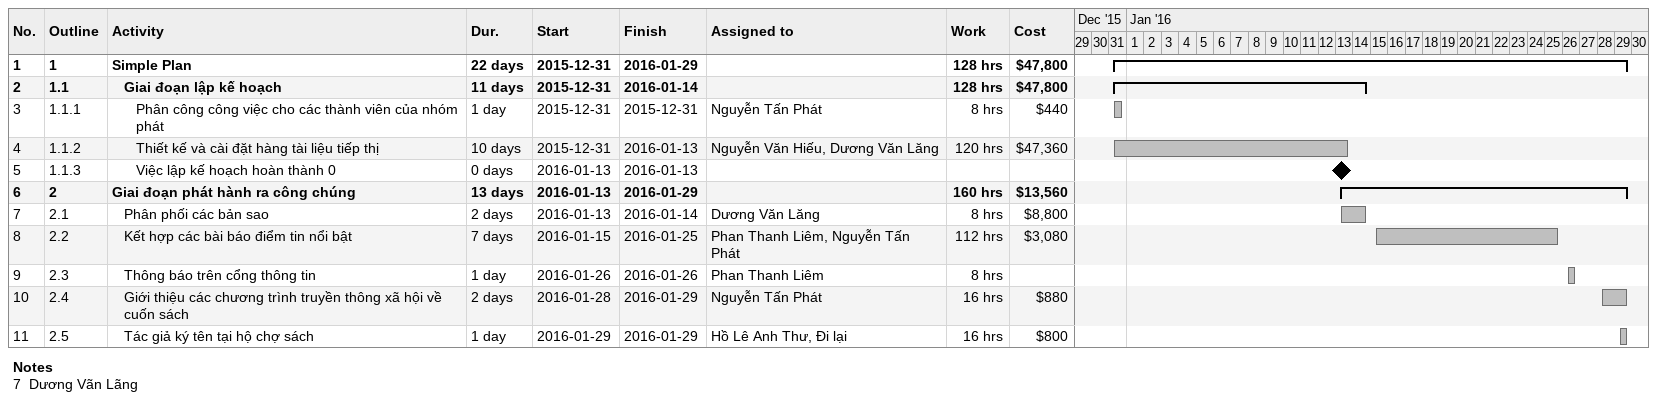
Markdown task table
| ID | WBS | Task | Duration | Start | Finish | Resources | Work (h) | Cost ($) |
|---|---|---|---|---|---|---|---|---|
| 1 | 1 | **Simple Plan** | 22d | 2015-12-31 | 2016-01-29 |  | 128 | 47800 |
| 2 | 1.1 | **Giai đoạn lập kế hoạch** | 11d | 2015-12-31 | 2016-01-14 |  | 128 | 47800 |
| 3 | 1.1.1 | Phân công công việc cho các thành viên của nhóm phát | 1d | 2015-12-31 | 2015-12-31 | Nguyễn Tấn Phát | 8 | 440 |
| 4 | 1.1.2 | Thiết kế và cài đặt hàng tài liệu tiếp thị | 10d | 2015-12-31 | 2016-01-13 | Nguyễn Văn Hiếu, Dương Văn Lăng | 120 | 47360 |
| 5 | 1.1.3 | Việc lập kế hoạch hoàn thành 0 | 0d | 2016-01-13 | 2016-01-13 |  |  |  |
| 6 | 2 | **Giai đoạn phát hành ra công chúng** | 13d | 2016-01-13 | 2016-01-29 |  | 160 | 13560 |
| 7 | 2.1 | Phân phối các bản sao | 2d | 2016-01-13 | 2016-01-14 | Dương Văn Lăng | 8 | 8800 |
| 8 | 2.2 | Kết hợp các bài báo điểm tin nổi bật | 7d | 2016-01-15 | 2016-01-25 | Phan Thanh Liêm, Nguyễn Tấn Phát | 112 | 3080 |
| 9 | 2.3 | Thông báo trên cổng thông tin | 1d | 2016-01-26 | 2016-01-26 | Phan Thanh Liêm | 8 |  |
| 10 | 2.4 | Giới thiệu các chương trình truyền thông xã hội về cuốn sách | 2d | 2016-01-28 | 2016-01-29 | Nguyễn Tấn Phát | 16 | 880 |
| 11 | 2.5 | Tác giả ký tên tại hộ chợ sách | 1d | 2016-01-29 | 2016-01-29 | Hồ Lê Anh Thư, Đi lại | 16 | 800 |

Notes
- 7: Dương Vãn Lãng
